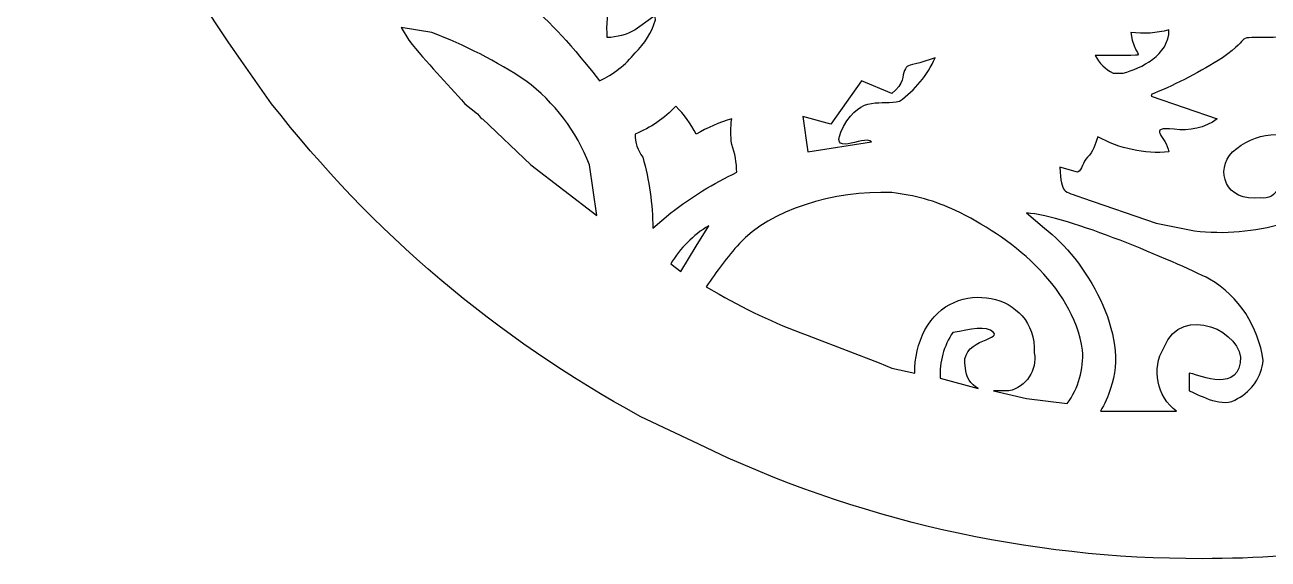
# Model space of a CAD drawing. Extents: x 0 to 93, y 0 to 126.
# Drawn here: x 0.09 to 49, y 0.08 to 21.1 of the extents above; entities that cross this region are included whole.
import ezdxf

# ---------------------------------------------------------------- set-up
doc = ezdxf.new("R2010")
doc.units = 0
doc.header["$MEASUREMENT"] = 0
doc.layers.add('LAYER_1', color=7, linetype='CONTINUOUS')

msp = doc.modelspace()

# ---------------------------------------------------------------- linework, layer by layer
at = {"layer": 'LAYER_1', "color": 178}
for points, knots in [([(0.1, 46.4), (0.094, 36.834), (3.065, 27.502), (8.6, 19.7), (8.6, 19.7), (9.8, 18), (9.8, 18), (13.737, 12.947), (18.673, 8.76), (24.3, 5.7), (24.3, 5.7), (26.6, 4.6), (26.6, 4.6), (32.774, 1.621), (39.545, 0.082), (46.4, 0.1), (50.657, 0.097), (54.896, 0.669), (59, 1.8), (59, 1.8), (61, 2.5), (61, 2.5), (63.753, 3.375), (66.402, 4.549), (68.9, 6), (68.9, 6), (70.6, 6.9), (70.6, 6.9), (84.31, 15.351), (92.671, 30.295), (92.7, 46.4), (92.7, 46.4), (92.7, 47.2), (92.7, 47.2), (92.706, 47.372), (92.672, 47.543), (92.6, 47.7), (92.188, 62.507), (84.717, 76.223), (72.5, 84.6), (72.5, 84.6), (73.3, 84.9), (73.3, 84.9), (73.3, 84.9), (73.3, 84.9), (73.3, 84.9), (75.746, 85.95), (77.956, 87.48), (79.8, 89.4), (84.1, 94.6), (79, 100.2), (79.1, 105.6), (79.2, 111), (81.5, 115.1), (79.5, 119.7), (77.5, 124.3), (75.4, 124.1), (72, 124.3), (69.22, 124.367), (66.48, 123.638), (64.1, 122.2), (62.1, 120.8), (51.8, 110.5), (51.7, 110.5), (51.524, 111.117), (51.178, 111.672), (50.7, 112.1), (50.225, 112.415), (49.67, 112.589), (49.1, 112.6), (49.1, 112.6), (46.1, 112.6), (46.1, 112.6), (45.65, 112.596), (45.206, 112.493), (44.8, 112.3), (44.2, 111.9), (43.7, 111.3), (43.7, 111), (40.4, 115.4), (36.5, 120.1), (32.2, 123.4), (29.945, 125.019), (27.272, 125.956), (24.5, 126.1), (21.2, 126.1), (18.2, 125), (16.8, 122), (15.4, 119), (16.5, 112.5), (16.1, 108), (15.7, 103.5), (10.3, 97.3), (14.2, 91.9), (16.147, 89.235), (18.82, 87.187), (21.9, 86), (21.9, 86), (22.3, 86), (22.3, 86), (8.507, 77.569), (0.096, 62.566), (0.1, 46.4)], [0, 0, 0, 0, 1, 1, 1, 2, 2, 2, 3, 3, 3, 4, 4, 4, 5, 5, 5, 6, 6, 6, 7, 7, 7, 8, 8, 8, 9, 9, 9, 10, 10, 10, 11, 11, 11, 12, 12, 12, 13, 13, 13, 14, 14, 14, 15, 15, 15, 16, 16, 16, 17, 17, 17, 18, 18, 18, 19, 19, 19, 20, 20, 20, 21, 21, 21, 22, 22, 22, 23, 23, 23, 24, 24, 24, 25, 25, 25, 26, 26, 26, 27, 27, 27, 28, 28, 28, 29, 29, 29, 30, 30, 30, 31, 31, 31, 32, 32, 32, 33, 33, 33, 34, 34, 34, 34]), ([(19.4, 22.5), (18.2, 23.7), (15.6, 26.1), (15, 27.6), (14.4, 29.1), (15.5, 31.1), (16.5, 30.3), (16.271, 29.871), (16.167, 29.386), (16.2, 28.9), (16.3, 28), (17.6, 27.8), (18.3, 28.6), (19, 29.4), (18.6, 28.8), (19.2, 28.9), (19.2, 28.9), (19.6, 25.7), (19.6, 25.7), (19.6, 25.7), (20.4, 25.7), (20.4, 25.7), (20.4, 25.7), (20.6, 25.4), (20.6, 25.4), (20.6, 25.4), (21.1, 25.4), (21.1, 25.4), (21.1, 25.4), (21.1, 25.1), (21.1, 25.1), (21.1, 25.1), (21.8, 25.1), (21.8, 25.1), (21.7, 26.1), (21.7, 25), (22.2, 25.9), (22.2, 25.9), (23, 25.9), (23, 25.9), (23.1, 25.5), (23, 25.3), (23.1, 24.9), (24.7, 25.1), (24.3, 25.7), (25.2, 26), (25.3, 24.8), (22.3, 23.1), (21.5, 22.6), (20.7, 22.1), (21.1, 20.8), (23.1, 22.1), (23.01, 21.605), (22.976, 21.102), (23, 20.6), (23.385, 20.61), (23.763, 20.713), (24.1, 20.9), (24.1, 20.9), (24.8, 21.4), (24.8, 21.4), (24.8, 21.4), (24.9, 21.5), (24.9, 21.3), (24.9, 21.3), (24.9, 21.3), (24.9, 21.3), (24.754, 20.803), (24.478, 20.354), (24.1, 20), (23.727, 19.528), (23.247, 19.151), (22.7, 18.9), (21.2, 20.8), (20.9, 21), (19.4, 22.5)], [0, 0, 0, 0, 1, 1, 1, 2, 2, 2, 3, 3, 3, 4, 4, 4, 5, 5, 5, 6, 6, 6, 7, 7, 7, 8, 8, 8, 9, 9, 9, 10, 10, 10, 11, 11, 11, 12, 12, 12, 13, 13, 13, 14, 14, 14, 15, 15, 15, 16, 16, 16, 17, 17, 17, 18, 18, 18, 19, 19, 19, 20, 20, 20, 21, 21, 21, 22, 22, 22, 23, 23, 23, 24, 24, 24, 25, 25, 25, 25]), ([(42.3, 16.7), (43.153, 16.226), (44.128, 16.017), (45.1, 16.1), (45, 16.7), (44.2, 17.1), (45.3, 17), (45.897, 16.905), (46.508, 17.048), (47, 17.4), (47, 17.4), (44.4, 18.3), (44.4, 18.3), (44.4, 18.355), (44.445, 18.4), (44.5, 18.4), (45.439, 18.788), (46.342, 19.257), (47.2, 19.8), (48.5, 20.7), (47.5, 20.6), (49.2, 20.6), (50.481, 20.694), (51.752, 20.895), (53, 21.2), (54.5, 21.7), (53.4, 21.6), (54.7, 21.5), (56, 21.4), (55.4, 21.8), (57.2, 22.1), (56.628, 21.555), (55.99, 21.085), (55.3, 20.7), (55.3, 20.7), (54.3, 20.4), (54.3, 20.4), (54, 20.1), (54.1, 18.7), (57, 20.7), (57, 20.3), (56.8, 20.3), (56.2, 19.8), (56.2, 19.8), (56.2, 19), (56.2, 19), (56.2, 19), (56.7, 19.3), (56.7, 19.3), (56.626, 18.471), (56.877, 17.647), (57.4, 17), (58.196, 16.082), (59.585, 15.983), (60.503, 16.779), (60.705, 16.954), (60.874, 17.165), (61, 17.4), (61.4, 19.2), (59.5, 20), (58.9, 18.8), (58.3, 17.6), (59.3, 18), (59.5, 17.6), (59.5, 17.6), (59.1, 17.4), (59.1, 17.4), (58.7, 17.5), (58.4, 17.6), (58.3, 18), (57.964, 18.753), (58.217, 19.638), (58.9, 20.1), (60.7, 21.5), (63, 20.4), (63.2, 18.8), (63.4, 17.2), (63.5, 17.5), (62.8, 16.3), (62.8, 16.3), (62.3, 15.6), (62.3, 15.6), (61.584, 14.798), (60.739, 14.122), (59.8, 13.6), (57.369, 12.558), (54.744, 12.047), (52.1, 12.1), (52.1, 12.1), (50.4, 12.1), (50.4, 12.1), (50.762, 12.329), (51.097, 12.597), (51.4, 12.9), (52.164, 14.05), (51.851, 15.602), (50.701, 16.366), (49.732, 17.01), (48.446, 16.9), (47.6, 16.1), (46.9, 15.4), (47.3, 14.1), (48.7, 14.3), (49.001, 14.233), (49.304, 14.406), (49.4, 14.7), (49.6, 15.1), (49.2, 14.9), (49.7, 15.1), (50.2, 15.3), (49.6, 15.3), (50, 15.2), (50.4, 15.1), (51.2, 13.8), (49.6, 13.3), (48.466, 12.96), (47.275, 12.858), (46.1, 13), (46.1, 13), (44.6, 13.3), (44.6, 13.3), (44.6, 13.3), (41.7, 14.3), (41.7, 14.3), (40.9, 14.6), (40.9, 14.4), (40.8, 15.5), (40.8, 15.5), (41.5, 15.3), (41.5, 15.3), (41.7, 15.4), (41.7, 15.7), (41.9, 15.9), (42.1, 16.1), (42.2, 16.4), (42.3, 16.7)], [0, 0, 0, 0, 1, 1, 1, 2, 2, 2, 3, 3, 3, 4, 4, 4, 5, 5, 5, 6, 6, 6, 7, 7, 7, 8, 8, 8, 9, 9, 9, 10, 10, 10, 11, 11, 11, 12, 12, 12, 13, 13, 13, 14, 14, 14, 15, 15, 15, 16, 16, 16, 17, 17, 17, 18, 18, 18, 19, 19, 19, 20, 20, 20, 21, 21, 21, 22, 22, 22, 23, 23, 23, 24, 24, 24, 25, 25, 25, 26, 26, 26, 27, 27, 27, 28, 28, 28, 29, 29, 29, 30, 30, 30, 31, 31, 31, 32, 32, 32, 33, 33, 33, 34, 34, 34, 35, 35, 35, 36, 36, 36, 37, 37, 37, 38, 38, 38, 39, 39, 39, 40, 40, 40, 41, 41, 41, 42, 42, 42, 43, 43, 43, 44, 44, 44, 45, 45, 45, 45]), ([(20, 15.6), (20, 15.6), (18.1, 17.4), (18.1, 17.4), (18, 17.4), (18, 17.5), (17.9, 17.6), (17.9, 17.6), (17.4, 18), (17.4, 18), (16.7, 18.8), (15.9, 19.6), (15.2, 20.5), (15.2, 20.5), (14.9, 21), (14.9, 21), (14.9, 21), (16.1, 20.8), (16.1, 20.8), (17.4, 20.307), (18.642, 19.67), (19.8, 18.9), (20.926, 18.056), (21.793, 16.913), (22.3, 15.6), (22.3, 15.6), (22.6, 13.6), (22.6, 13.6), (22.6, 13.6), (20, 15.6), (20, 15.6)], [0, 0, 0, 0, 1, 1, 1, 2, 2, 2, 3, 3, 3, 4, 4, 4, 5, 5, 5, 6, 6, 6, 7, 7, 7, 8, 8, 8, 9, 9, 9, 10, 10, 10, 10]), ([(43.6, 20.8), (44.102, 20.738), (44.611, 20.772), (45.1, 20.9), (45.1, 19.9), (44, 19.4), (43.3, 19.2), (43.3, 19.2), (42.9, 19.2), (42.9, 19.2), (42.599, 19.353), (42.353, 19.599), (42.2, 19.9), (42.2, 19.9), (43.6, 19.9), (43.6, 19.9), (44.2, 19.9), (43.7, 19.9), (43.6, 20.8)], [0, 0, 0, 0, 1, 1, 1, 2, 2, 2, 3, 3, 3, 4, 4, 4, 5, 5, 5, 6, 6, 6, 6]), ([(33, 18.9), (33, 18.9), (34.2, 18.4), (34.2, 18.4), (34.7, 18.8), (34.6, 19.1), (34.7, 19.3), (34.8, 19.5), (34.8, 19.5), (35.3, 19.6), (35.3, 19.6), (35.9, 19.8), (35.9, 19.8), (35.597, 19.116), (35.113, 18.528), (34.5, 18.1), (33.8, 17.9), (33, 18.4), (32.3, 17.1), (31.6, 15.8), (33.1, 16.8), (33.4, 16.5), (33.4, 16.5), (30.9, 16.1), (30.9, 16.1), (30.9, 16.1), (30.7, 17.5), (30.7, 17.5), (30.7, 17.5), (31.8, 17.2), (31.8, 17.2), (31.8, 17.2), (33, 18.9), (33, 18.9)], [0, 0, 0, 0, 1, 1, 1, 2, 2, 2, 3, 3, 3, 4, 4, 4, 5, 5, 5, 6, 6, 6, 7, 7, 7, 8, 8, 8, 9, 9, 9, 10, 10, 10, 11, 11, 11, 11]), ([(24.4, 15.9), (24.198, 16.156), (24.092, 16.474), (24.1, 16.8), (24.706, 17.049), (25.251, 17.424), (25.7, 17.9), (26.022, 17.577), (26.292, 17.206), (26.5, 16.8), (26.939, 17.06), (27.409, 17.261), (27.9, 17.4), (27.849, 17.069), (27.849, 16.731), (27.9, 16.4), (28.024, 16.046), (28.091, 15.675), (28.1, 15.3), (27.178, 14.862), (26.306, 14.326), (25.5, 13.7), (25.5, 13.7), (24.8, 13.1), (24.8, 13.1), (24.788, 14.047), (24.653, 14.988), (24.4, 15.9)], [0, 0, 0, 0, 1, 1, 1, 2, 2, 2, 3, 3, 3, 4, 4, 4, 5, 5, 5, 6, 6, 6, 7, 7, 7, 8, 8, 8, 9, 9, 9, 9]), ([(41.1, 6.2), (41.1, 6.2), (39.5, 6.4), (39.5, 6.4), (39.5, 6.4), (38.2, 6.7), (38.2, 6.7), (38.2, 6.7), (38.8, 6.7), (38.8, 6.7), (39.482, 6.85), (39.924, 7.513), (39.8, 8.2), (39.9, 10.6), (36.6, 11.2), (35.5, 9.1), (35.225, 8.576), (35.088, 7.991), (35.1, 7.4), (35.1, 7.4), (34.2, 7.6), (34.2, 7.6), (34.2, 7.6), (34.2, 7.6), (34.2, 7.6), (34.2, 7.6), (33.7, 7.8), (33.7, 7.8), (33.7, 7.8), (31.1, 8.8), (31.1, 8.8), (29.822, 9.264), (28.585, 9.833), (27.4, 10.5), (27.4, 10.5), (26.9, 10.8), (26.9, 10.8), (27.294, 11.396), (27.728, 11.964), (28.2, 12.5), (29.4, 13.8), (31.9, 14.6), (34.2, 14.5), (35.067, 14.408), (35.912, 14.171), (36.7, 13.8), (38.8, 12.8), (41.3, 10.9), (41.7, 8.3), (41.752, 7.551), (41.54, 6.808), (41.1, 6.2)], [0, 0, 0, 0, 1, 1, 1, 2, 2, 2, 3, 3, 3, 4, 4, 4, 5, 5, 5, 6, 6, 6, 7, 7, 7, 8, 8, 8, 9, 9, 9, 10, 10, 10, 11, 11, 11, 12, 12, 12, 13, 13, 13, 14, 14, 14, 15, 15, 15, 16, 16, 16, 17, 17, 17, 17]), ([(47.8, 6.4), (47.2, 6), (46.4, 6.5), (45.9, 6.7), (45.9, 6.7), (45.9, 7.4), (45.9, 7.4), (46.1, 7.4), (47.7, 6.6), (47.9, 7.8), (48.1, 9), (45.6, 10.2), (44.9, 8.4), (44.4, 7.562), (44.616, 6.481), (45.4, 5.9), (45.4, 5.9), (42.4, 5.9), (42.4, 5.9), (42.574, 6.18), (42.709, 6.483), (42.8, 6.8), (43.6, 8.9), (41.8, 11.9), (40.2, 13.1), (40.2, 13.1), (39.5, 13.7), (39.5, 13.7), (41.1, 13.6), (45.3, 11.8), (46.7, 11.1), (47.852, 10.41), (48.625, 9.231), (48.8, 7.9), (48.74, 7.264), (48.364, 6.7), (47.8, 6.4)], [0, 0, 0, 0, 1, 1, 1, 2, 2, 2, 3, 3, 3, 4, 4, 4, 5, 5, 5, 6, 6, 6, 7, 7, 7, 8, 8, 8, 9, 9, 9, 10, 10, 10, 11, 11, 11, 12, 12, 12, 12]), ([(26.5, 12.4), (26.5, 12.4), (25.9, 11.4), (25.9, 11.4), (25.9, 11.4), (25.5, 11.7), (25.5, 11.7), (25.867, 12.317), (26.383, 12.833), (27, 13.2), (27, 13.2), (26.5, 12.4), (26.5, 12.4)], [0, 0, 0, 0, 1, 1, 1, 2, 2, 2, 3, 3, 3, 4, 4, 4, 4]), ([(36.1, 7.2), (36.064, 7.839), (36.239, 8.472), (36.6, 9), (37.3, 9.1), (37.9, 9.3), (38.2, 9), (38.5, 8.7), (36.8, 8.7), (37.1, 7.6), (37.102, 7.26), (37.296, 6.951), (37.6, 6.8), (37.6, 6.8), (36.1, 7.2), (36.1, 7.2)], [0, 0, 0, 0, 1, 1, 1, 2, 2, 2, 3, 3, 3, 4, 4, 4, 5, 5, 5, 5])]:
    msp.add_open_spline(points, degree=3, knots=knots, dxfattribs=at)

doc.saveas('drawing.dxf')
